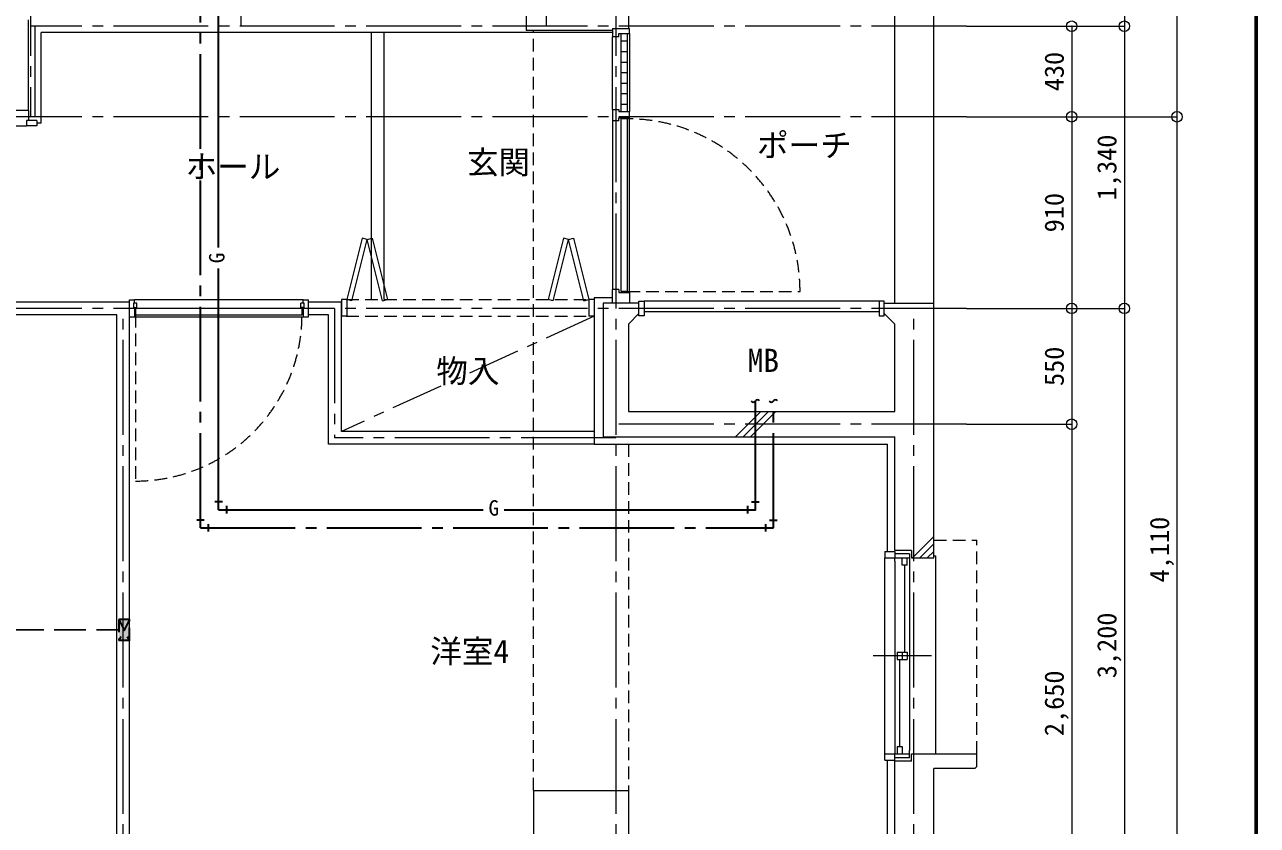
# Model space of a CAD drawing. Units: millimetres at full size, sheet at 1:50. Extents: x -9674 to 9699, y -6794 to 6791.
# Drawn here: x 3845 to 9699, y -1885 to 1917 of the extents above; entities that cross this region are included whole.
import ezdxf
from ezdxf.enums import TextEntityAlignment as Align

# ---------------------------------------------------------------- set-up
doc = ezdxf.new("R2010")
doc.units = ezdxf.units.MM
doc.header["$LTSCALE"] = 50
doc.header["$PDMODE"] = 32
doc.header["$PDSIZE"] = 50
for name, pattern in [('CHAIN1', [8, 5, -1, 1, -1]), ('CHAIN2', [12, 9, -1, 1, -1]), ('DASHED1', [1.8, 1.2, -0.6]), ('DASHED3', [4, 3, -1])]:
    doc.linetypes.add(name, pattern=pattern)
for name, color, linetype, lineweight in [('0-0_図面枠', 7, 'Continuous', 9), ('1-0_芯', 134, 'CHAIN2', 9), ('1-1_躯体', 134, 'Continuous', 9), ('1-2_間仕切', 134, 'Continuous', 9), ('1-3_建具', 134, 'Continuous', 9), ('1-5_設備', 134, 'Continuous', 9), ('1-6_ﾊﾞﾙｺﾆｰ・階段', 134, 'Continuous', 9), ('1-7_その他', 134, 'DASHED1', 9), ('1-8_ハッチ', 134, 'Continuous', 9), ('1-B_寸法', 134, 'Continuous', 9), ('1-C_梁', 134, 'DASHED1', 9), ('2-2', 5, 'DASHED3', 25), ('2-3_建具', 4, 'Continuous', 35), ('2-9_金物', 1, 'CHAIN2', 35)]:
    doc.layers.add(name, color=color, linetype=linetype, lineweight=lineweight)
doc.layers.add('1-A_文字', color=134, linetype='Continuous')
doc.styles.add('ＭＳ ゴシック', font='')
doc.styles.get('ＭＳ ゴシック').set_extended_font_data('MS Gothic')

msp = doc.modelspace()

# ---------------------------------------------------------------- linework, layer by layer
at = {"layer": '0-0_図面枠'}
for p, q in [((9688.35, -6783.35), (9688.35, 6780.85)), ((9690.11, -6785.11), (9690.11, 6782.61)), ((9691.87, -6786.88), (9691.87, 6784.38)), ((9693.64, 6786.14), (9693.64, -6788.64)), ((9695.4, -6790.4), (9695.4, 6787.9)), ((9697.16, -6792.16), (9697.16, 6789.66))]:
    msp.add_line(p, q, dxfattribs=at)
msp.add_lwpolyline([(9698.92, -6793.93), (9698.92, 6791.43), (-9673.92, 6791.43)], dxfattribs=at)
at = {"layer": '1-0_芯'}
for p, q in [((3872.31, 4619.65), (3872.31, 1479.65)), ((4872.31, 4619.65), (4872.31, 1909.65)), ((6322.31, 4619.65), (6322.31, 1909.65)), ((6652.31, 4619.65), (6652.31, -4230.35)), ((8317.31, 1909.65), (3872.31, 1909.65)), ((3893.31, 1909.65), (3893.31, 1479.65)), ((8317.31, 1479.65), (1822.31, 1479.65)), ((8317.31, 569.65), (1282.31, 569.65)), ((4312.31, -4230.35), (4312.31, 569.65)), ((5317.31, 569.65), (5317.31, -44.35)), ((8067.31, -4230.35), (8067.31, 569.65)), ((8317.31, 19.65), (6652.31, 19.65)), ((6652.31, -44.35), (5317.31, -44.35))]:
    msp.add_line(p, q, dxfattribs=at)
at = {"layer": '1-1_躯体'}
for p, q in [((6712.31, 2034.65), (6712.31, 1899.65)), ((6762.31, 544.65), (6762.31, 594.65)), ((7927.31, 544.65), (7927.31, 594.65)), ((7927.31, 594.65), (8162.31, 594.65)), ((8162.31, -615.35), (8162.31, 594.65)), ((6762.31, 544.65), (6712.31, 494.65)), ((7927.31, 544.65), (7977.31, 494.65)), ((6712.31, 494.65), (6712.31, 79.65)), ((7977.31, 79.65), (7977.31, 494.65)), ((6712.31, 79.65), (7977.31, 79.65)), ((6592.31, -40.35), (7977.31, -40.35)), ((7977.31, -580.35), (7977.31, -40.35)), ((8057.31, -580.35), (7977.31, -580.35)), ((8057.31, -580.35), (8057.31, -615.35)), ((8057.31, -615.35), (8162.31, -615.35)), ((8057.31, -1580.35), (7977.31, -1580.35)), ((7977.31, -2540.35), (7977.31, -1580.35)), ((8057.31, -1580.35), (8057.31, -1545.35)), ((8057.31, -1545.35), (8367.31, -1545.35)), ((8367.31, -1605.35), (8367.31, -1545.35)), ((8357.31, -1615.35), (8162.31, -1615.35)), ((8162.31, -2725.35), (8162.31, -1615.35)), ((8357.31, -1615.35), (8367.31, -1605.35)), ((6262.31, -1720.35), (6712.31, -1720.35)), ((6262.31, -1720.35), (6262.31, -2540.35)), ((6712.31, -1720.35), (6712.31, -2540.35))]:
    msp.add_line(p, q, dxfattribs=at)
msp.add_lwpolyline([(6762.31, 594.65), (6592.31, 594.65), (6592.31, -40.35)], dxfattribs=at)
at = {"layer": '1-2_間仕切'}
for p, q in [((3863.31, 1509.65), (3863.31, 1939.65)), ((3923.31, 1449.65), (3923.31, 1879.65)), ((6637.31, 1879.65), (3923.31, 1879.65)), ((3863.31, 1509.65), (3863.31, 1462.15)), ((3923.31, 1449.65), (3903.31, 1449.65)), ((4342.31, 599.65), (3237.31, 599.65)), ((4282.31, 539.65), (3237.31, 539.65)), ((4282.31, -2493.35), (4282.31, 539.65)), ((4342.31, -2493.35), (4342.31, 539.65)), ((6549.81, -14.35), (5349.81, -14.35)), ((6549.81, -75.35), (5287.31, -75.35))]:
    msp.add_line(p, q, dxfattribs=at)
for points in [[(5349.81, -14.35), (5349.81, 599.65), (5192.31, 599.65)], [(5287.31, -75.35), (5287.31, 539.65), (5192.31, 539.65)]]:
    msp.add_lwpolyline(points, dxfattribs=at)
at = {"layer": '1-3_建具'}
for p, q in [((6637.31, 1899.65), (6717.31, 1899.65)), ((6637.31, 1899.65), (6637.31, 1859.65)), ((6637.31, 1895.65), (6637.31, 1874.65)), ((6677.31, 1504.65), (6677.31, 1874.65)), ((6707.31, 1504.65), (6707.31, 1874.65)), ((6717.31, 1874.65), (6717.31, 1899.65)), ((6717.31, 1874.65), (6717.31, 1504.65)), ((6667.31, 1859.65), (6637.31, 1859.65)), ((6637.31, 1514.65), (6637.31, 1859.65)), ((6677.31, 1839.65), (6707.31, 1839.65)), ((6677.31, 1789.65), (6707.31, 1789.65)), ((6677.31, 1739.65), (6707.31, 1739.65)), ((6677.31, 1689.65), (6707.31, 1689.65)), ((6677.31, 1639.65), (6707.31, 1639.65)), ((6677.31, 1589.65), (6707.31, 1589.65)), ((6677.31, 1539.65), (6707.31, 1539.65)), ((3863.31, 1509.65), (3093.31, 1509.65)), ((6637.31, 1514.65), (6637.31, 1459.65)), ((6667.31, 1459.65), (6667.31, 1474.65)), ((6677.31, 649.65), (6677.31, 1469.65)), ((6707.31, 1469.65), (6677.31, 1469.65)), ((6707.31, 649.65), (6707.31, 1469.65)), ((6717.31, 644.65), (6717.31, 1474.65)), ((3103.31, 1437.15), (3853.31, 1437.15)), ((6667.31, 1459.65), (6637.31, 1459.65)), ((6637.31, 1459.65), (6637.31, 659.65)), ((5447.57, 903.19), (5374.81, 612.15)), ((5471.83, 897.13), (5447.57, 903.19)), ((5544.59, 606.09), (5471.83, 897.13)), ((6355.04, 606.09), (6427.8, 897.13)), ((6427.8, 897.13), (6452.05, 903.19)), ((6452.05, 903.19), (6524.81, 612.15)), ((6667.31, 659.65), (6637.31, 659.65)), ((6637.31, 594.65), (6637.31, 659.65)), ((6707.31, 649.65), (6677.31, 649.65)), ((6717.31, 644.65), (6717.31, 594.65)), ((4342.31, 529.65), (4342.31, 609.65)), ((4342.31, 609.65), (4367.31, 609.65)), ((4377.31, 594.65), (4362.31, 594.65)), ((4362.31, 594.65), (4362.31, 574.65)), ((4367.31, 594.65), (4367.31, 609.65)), ((5167.31, 609.65), (4367.31, 609.65)), ((4377.31, 574.65), (4377.31, 594.65)), ((5157.31, 574.65), (5157.31, 594.65)), ((5172.31, 594.65), (5157.31, 594.65)), ((5167.31, 609.65), (5192.31, 609.65)), ((5167.31, 594.65), (5167.31, 609.65)), ((5172.31, 574.65), (5172.31, 594.65)), ((5349.81, 612.15), (5349.81, 532.15)), ((5374.81, 612.15), (5349.81, 612.15)), ((5374.81, 612.15), (5374.81, 532.15)), ((5399.07, 606.09), (5374.81, 612.15)), ((5544.59, 606.09), (5568.84, 612.15)), ((6355.04, 606.09), (6330.78, 612.15)), ((6500.56, 606.09), (6524.81, 612.15)), ((6524.81, 612.15), (6524.81, 532.15)), ((6549.81, 612.15), (6524.81, 612.15)), ((6549.81, 612.15), (6549.81, 532.15)), ((6787.31, 604.65), (6787.31, 534.65)), ((7902.31, 604.65), (6787.31, 604.65)), ((7902.31, 604.65), (7902.31, 534.65)), ((4342.31, 529.65), (4367.31, 529.65)), ((4362.31, 574.65), (4377.31, 574.65)), ((4372.31, 569.65), (4372.31, 539.65)), ((5162.31, 569.65), (4372.31, 569.65)), ((4372.31, 539.65), (5162.31, 539.65)), ((5172.31, 574.65), (5157.31, 574.65)), ((5162.31, 539.65), (5162.31, 569.65)), ((5167.31, 574.65), (5167.31, 529.65)), ((5374.81, 532.15), (5349.81, 532.15)), ((6549.81, 532.15), (6524.81, 532.15)), ((6787.31, 534.65), (6762.31, 534.65)), ((6787.31, 554.65), (7902.31, 554.65)), ((7902.31, 534.65), (7927.31, 534.65)), ((7930.31, -585.35), (7931.35, -585.35)), ((7930.31, -585.35), (7930.31, -615.35)), ((7930.31, -585.35), (7977.31, -585.35)), ((7977.31, -585.35), (7977.31, -615.35)), ((7930.31, -615.35), (7977.31, -615.35)), ((7930.31, -1545.35), (7930.31, -615.35)), ((8047.31, -595.35), (7977.31, -595.35)), ((7977.31, -615.35), (8047.31, -615.35)), ((7977.31, -630.35), (7977.31, -615.35)), ((7977.31, -630.35), (7977.31, -1530.35)), ((8012.31, -650.35), (8012.31, -615.35)), ((8036.31, -650.35), (8036.31, -615.35)), ((8047.31, -595.35), (8047.31, -630.35)), ((8047.31, -630.35), (8047.31, -1530.35)), ((8162.31, -605.35), (8172.31, -605.35)), ((8172.31, -1545.35), (8172.31, -605.35)), ((8036.31, -650.35), (8012.31, -650.35)), ((8024.31, -1062.85), (8024.31, -650.35)), ((8150.79, -1080.35), (7873.83, -1080.35)), ((7988.31, -1062.85), (7988.31, -1097.85)), ((7988.31, -1062.85), (8036.31, -1062.85)), ((7988.31, -1097.85), (8036.31, -1097.85)), ((8000.31, -1097.85), (8000.31, -1510.35)), ((8012.31, -1062.85), (8012.31, -1097.85)), ((8036.31, -1062.85), (8036.31, -1097.85)), ((7988.31, -1510.35), (8012.31, -1510.35)), ((7988.31, -1510.35), (7988.31, -1545.35)), ((8012.31, -1510.35), (8012.31, -1545.35)), ((7930.31, -1575.35), (7930.31, -1545.35)), ((7930.31, -1545.35), (7977.31, -1545.35)), ((7930.31, -1575.35), (7931.35, -1575.35)), ((7930.31, -1575.35), (7977.31, -1575.35)), ((7977.31, -1530.35), (7977.31, -1545.35)), ((7977.31, -1545.35), (8047.31, -1545.35)), ((7977.31, -1575.35), (7977.31, -1545.35)), ((8047.31, -1565.35), (7977.31, -1565.35)), ((8047.31, -1565.35), (8047.31, -1530.35))]:
    msp.add_line(p, q, dxfattribs=at)
at = {"layer": '1-3_建具', "linetype": 'DASHED1'}
for p, q in [((6707.31, 649.65), (7527.31, 649.65)), ((5372.31, 612.15), (6524.81, 612.15)), ((4372.31, 539.65), (4372.31, -250.35)), ((5372.31, 532.15), (6524.81, 532.15)), ((8162.31, -530.35), (8367.31, -530.35)), ((8367.31, -1545.35), (8367.31, -530.35))]:
    msp.add_line(p, q, dxfattribs=at)
at = {"layer": '1-3_建具'}
for points in [[(6667.31, 1859.65), (6667.31, 1874.65), (6717.31, 1874.65)], [(6637.31, 1514.65), (6667.31, 1514.65), (6667.31, 1504.65), (6717.31, 1504.65)], [(6667.31, 1474.65), (6717.31, 1474.65), (6717.31, 1504.65)], [(3903.31, 1462.15), (3853.31, 1462.15), (3853.31, 1437.15)], [(3903.31, 1462.15), (3903.31, 1437.15), (3853.31, 1437.15)], [(5399.07, 606.09), (5471.83, 897.13), (5496.08, 903.19), (5568.84, 612.15)], [(6500.56, 606.09), (6427.8, 897.13), (6403.55, 903.19), (6330.78, 612.15)], [(6667.31, 659.65), (6667.31, 644.65), (6717.31, 644.65)], [(5167.31, 529.65), (5192.31, 529.65), (5192.31, 609.65)], [(6762.31, 534.65), (6762.31, 604.65), (6787.31, 604.65)], [(7927.31, 534.65), (7927.31, 604.65), (7902.31, 604.65)], [(4367.31, 574.65), (4367.31, 529.65), (5167.31, 529.65)]]:
    msp.add_lwpolyline(points, dxfattribs=at)
at = {"layer": '1-3_建具', "linetype": 'DASHED1'}
for centre, radius, start, end in [((6707.31, 649.65), 820, 0, 90), ((4372.31, 539.65), 790, 270, 360)]:
    msp.add_arc(centre, radius, start, end, dxfattribs=at)
at = {"layer": '1-5_設備'}
for p, q in [((5492.31, 612.15), (5492.31, 1879.65)), ((5552.31, 612.15), (5552.31, 1879.65))]:
    msp.add_line(p, q, dxfattribs=at)
at = {"layer": '1-6_ﾊﾞﾙｺﾆｰ・階段'}
for p, q in [((7977.31, 594.65), (7977.31, 3569.65)), ((8162.31, 594.65), (8162.31, 3569.65))]:
    msp.add_line(p, q, dxfattribs=at)
at = {"layer": '1-7_その他', "linetype": 'CHAIN1'}
msp.add_line((6549.81, 532.15), (5349.81, -14.35), dxfattribs=at)
at = {"layer": '1-8_ハッチ'}
for p, q in [((6227.31, 2164.65), (6227.31, 1889.65)), ((6637.31, 1889.65), (6227.31, 1889.65)), ((6549.81, 619.65), (6549.81, -75.35)), ((6637.31, 619.65), (6549.81, 619.65)), ((7221.55, -40.35), (7341.55, 79.65)), ((7256.91, -40.35), (7376.91, 79.65)), ((7292.26, -40.35), (7412.26, 79.65)), ((6549.81, -75.35), (7942.31, -75.35)), ((7942.31, -585.35), (7942.31, -75.35)), ((8060.76, -615.35), (8162.31, -513.8)), ((8096.12, -615.35), (8162.31, -549.16)), ((8131.48, -615.35), (8162.31, -584.51)), ((7942.31, -2505.35), (7942.31, -1575.35))]:
    msp.add_line(p, q, dxfattribs=at)
at = {"layer": '1-B_寸法'}
for p, q in [((9067.31, 3869.65), (9067.31, 1909.65)), ((9317.31, 3869.65), (9317.31, 1479.65)), ((8317.31, 1909.65), (9067.31, 1909.65)), ((8817.31, 1909.65), (8817.31, 1479.65)), ((9067.31, 1909.65), (9067.31, 569.65)), ((8317.31, 1479.65), (9317.31, 1479.65)), ((8817.31, 1479.65), (8817.31, 569.65)), ((9317.31, 1479.65), (9317.31, -2630.35)), ((8317.31, 569.65), (9067.31, 569.65)), ((8817.31, 569.65), (8817.31, 19.65)), ((9067.31, 569.65), (9067.31, -2630.35)), ((8317.31, 19.65), (8817.31, 19.65)), ((8817.31, 19.65), (8817.31, -2630.35))]:
    msp.add_line(p, q, dxfattribs=at)
for p in [(8817.31, 1909.65), (9067.31, 1909.65), (8817.31, 1479.65), (9317.31, 1479.65), (8817.31, 569.65), (9067.31, 569.65), (8817.31, 19.65)]:
    msp.add_point(p, dxfattribs=at)
at = {"layer": '1-C_梁'}
for p, q in [((6262.31, -1720.35), (6262.31, 1889.65)), ((6712.31, -75.35), (6712.31, -1720.35))]:
    msp.add_line(p, q, dxfattribs=at)
at = {"layer": '2-2', "color": 4, "linetype": 'DASHED1', "lineweight": 35}
for p, q in [((4292.31, -907.34), (4342.31, -1007.34)), ((4342.31, -907.34), (4292.31, -1007.34)), ((4292.31, -907.34), (4292.31, -1007.34)), ((4342.31, -907.34), (4292.31, -907.34)), ((4342.31, -1007.34), (4342.31, -907.34)), ((4342.31, -1007.34), (4292.31, -1007.34))]:
    msp.add_line(p, q, dxfattribs=at)
at = {"layer": '2-2'}
msp.add_line((986.12, -957.34), (4292.31, -957.34), dxfattribs=at)
at = {"layer": '2-2', "color": 150}
msp.add_solid([(4342.31, -907.34), (4342.31, -1007.34), (4292.31, -907.34), (4292.31, -1007.34)], dxfattribs=at)
at = {"layer": '2-3_建具'}
for p, q in [((4766.07, 858.85), (4766.07, 2531.42)), ((4766.07, -386.62), (4766.07, 758.85)), ((4784.07, -349.71), (4748.07, -349.71)), ((7297.23, -349.71), (7333.23, -349.71)), ((4766.07, -386.62), (6022.84, -386.62)), ((4802.98, -368.62), (4802.98, -404.62)), ((7278.32, -368.62), (7278.32, -404.62))]:
    msp.add_line(p, q, dxfattribs=at)
msp.add_lwpolyline([(6122.84, -386.62), (7315.23, -386.62), (7315.23, 130.2)], dxfattribs=at)
for centre, start, end in [((7305.23, 136.27), 211.23674, 328.76326), ((7325.23, 124.14), 31.23674, 148.76326)]:
    msp.add_arc(centre, 11.7, start, end, dxfattribs=at)
at = {"layer": '2-9_金物'}
for p, q in [((4680.34, -472.35), (4680.34, 2470.02)), ((7400.96, -472.35), (7400.96, 130.2)), ((4698.34, -435.43), (4662.34, -435.43)), ((4717.25, -454.35), (4717.25, -490.35)), ((7364.04, -454.35), (7364.04, -490.35)), ((7382.96, -435.44), (7418.96, -435.44)), ((4680.34, -472.35), (7400.96, -472.35))]:
    msp.add_line(p, q, dxfattribs=at)
at = {"layer": '2-9_金物', "linetype": 'Continuous'}
for centre, start, end in [((7390.96, 136.27), 211.23674, 328.76326), ((7410.96, 124.14), 31.23674, 148.76326)]:
    msp.add_arc(centre, 11.7, start, end, dxfattribs=at)

# ---------------------------------------------------------------- texts
at = {"layer": '1-A_文字', "style": 'ＭＳ ゴシック'}
for s, p in [('ポーチ', (7322.71, 1256.52)), ('ホール', (4609.39, 1154.62)), ('玄関', (5945.54, 1175.64)), ('MB', (7278.01, 234.8)), ('物入', (5799.81, 183.9)), ('洋室4', (5771.42, -1146.97))]:
    msp.add_text(s, height=110, dxfattribs=at).set_placement(p, align=Align.BOTTOM_LEFT)
at = {"layer": '1-B_寸法', "style": 'ＭＳ ゴシック'}
for s, p in [('430', (8807.31, 1600.9)), ('1,340', (9057.31, 1083.4)), ('910', (8807.31, 930.9)), ('550', (8807.31, 200.9)), ('4,110', (9307.31, -731.6)), ('3,200', (9057.31, -1186.6)), ('2,650', (8807.31, -1461.6))]:
    msp.add_text(s, height=91.64, rotation=90, dxfattribs=at).set_placement(p, align=Align.BOTTOM_LEFT)
at = {"layer": '2-3_建具', "color": 7, "style": 'ＭＳ ゴシック'}
msp.add_text('G', height=73.31, rotation=90, dxfattribs=at).set_placement((4816.07, 783.85), align=Align.BOTTOM_LEFT)
msp.add_text('G', height=73.31, dxfattribs=at).set_placement((6047.84, -436.62), align=Align.BOTTOM_LEFT)

doc.saveas('drawing.dxf')
